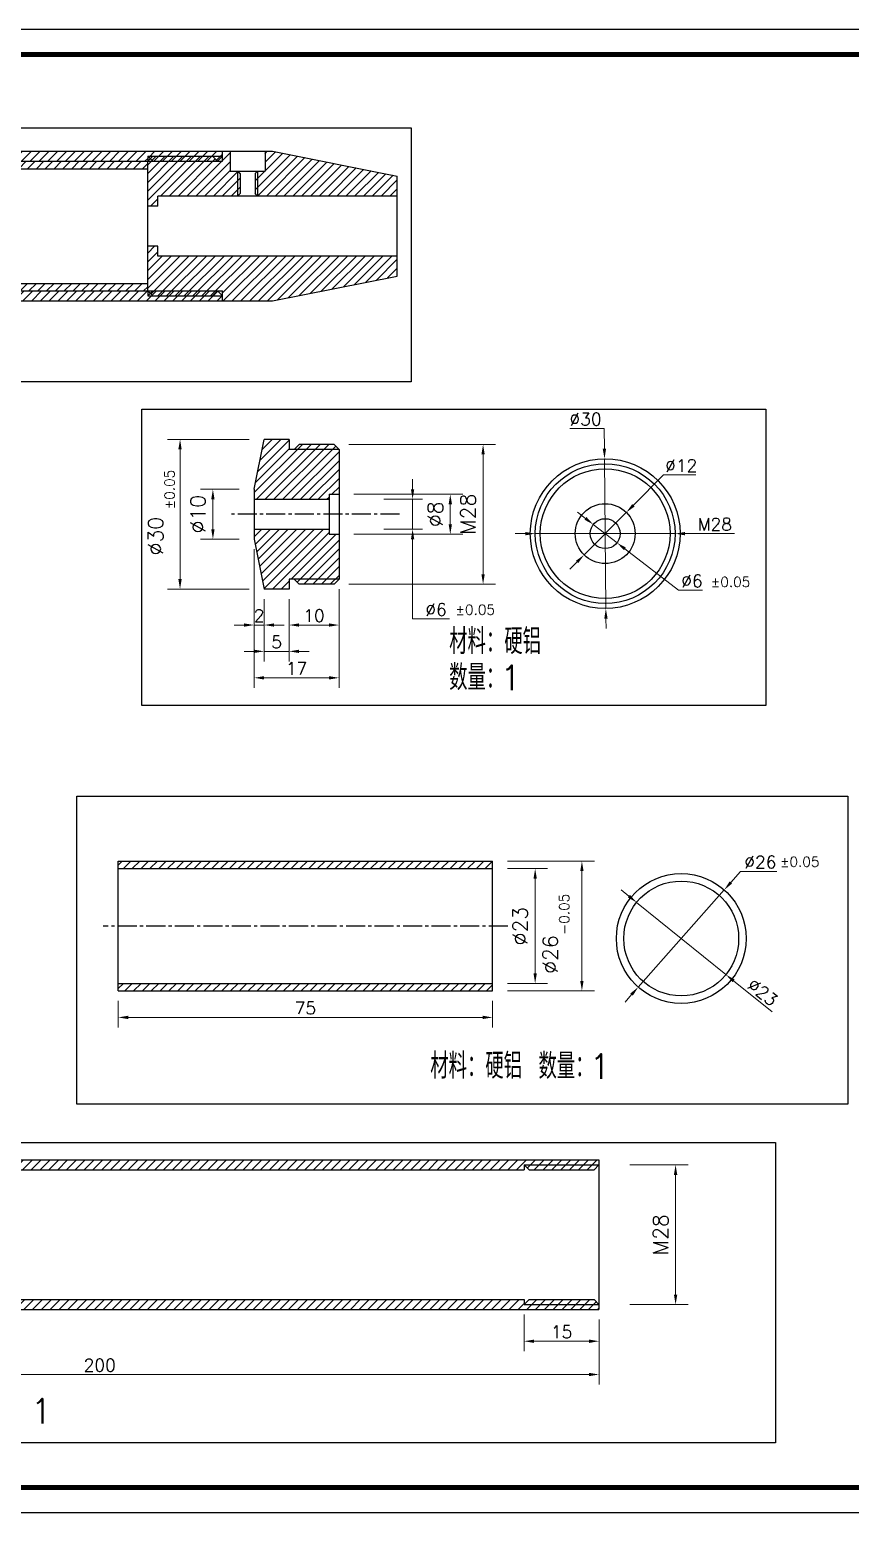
# Model space of a CAD drawing. Header units: millimetres. Extents: x 6728 to 8819, y -1283 to 914.
# Drawn here: x 7664.4 to 7828.8, y -505.6 to -208.6 of the extents above; entities that cross this region are included whole.
import ezdxf

# ---------------------------------------------------------------- set-up
doc = ezdxf.new("R2010")
doc.units = ezdxf.units.MM
doc.header["$LTSCALE"] = 1000
doc.linetypes.add('CENTER2', pattern=[28.575, 19.05, -3.175, 3.175, -3.175])
doc.linetypes.add('DASHDOTX3', pattern=[508, 254, -127, 0, -127])
for name, color, linetype in [('PUB_TEXT', 7, 'Continuous'), ('PUB_TITLE', 7, 'Continuous'), ('中线', 1, 'DASHDOTX3')]:
    doc.layers.add(name, color=color, linetype=linetype)
doc.styles.get("Standard").update_dxf_attribs({"font": 'txt.shx', "bigfont": 'gbcbig.shx'})
doc.styles.add('样式 1', font='txt.shx', dxfattribs={"height": 5.5, "bigfont": 'gbcbig.shx'})
doc.dimstyles.new('DIMN1', dxfattribs={"dimscale": 0.01, "dimtxt": 300, "dimasz": 200, "dimexe": 250, "dimexo": 300, "dimgap": 150, "dimtad": 1, "dimtoh": 1, "dimdsep": 46, "dimtxsty": 'Standard', "dimcen": 2.5, "dimclrd": 256, "dimclre": 256, "dimazin": 0, "dimtfac": 1, "dimtix": 1, "dimtmove": 1, "dimatfit": 0, "dimfxl": 0, "dimtolj": 1, "dimlwd": 9, "dimlwe": 9, "dimarcsym": 0})
doc.dimstyles.new('ISO-25', dxfattribs={"dimtxt": 2.5, "dimasz": 2, "dimexe": 2, "dimexo": 2, "dimtad": 1, "dimtoh": 1, "dimdsep": 46, "dimtxsty": 'Standard', "dimcen": 2.5, "dimclrd": 256, "dimclre": 256, "dimazin": 0, "dimtfac": 1, "dimtix": 1, "dimtmove": 1, "dimatfit": 0, "dimfxl": 0, "dimtolj": 1, "dimlwd": 9, "dimlwe": 9, "dimarcsym": 0})

# ---------------------------------------------------------------- blocks, each defined once
blk = doc.blocks.new('*D686')
at = {"lineweight": 9}
for p, q in [((7784.61, -435.99), (7796.26, -435.99)), ((7793.76, -461.99), (7793.76, -437.99)), ((7784.61, -463.99), (7796.26, -463.99))]:
    blk.add_line(p, q, dxfattribs=at)
for points in [[(7793.43, -437.99), (7794.1, -437.99), (7793.76, -435.99)], [(7793.43, -461.99), (7794.1, -461.99), (7793.76, -463.99)]]:
    blk.add_solid(points)
at = {"layer": 'Defpoints', "color": 0}
for p in [(7781.61, -435.99), (7793.76, -435.99), (7781.61, -463.99)]:
    blk.add_point(p, dxfattribs=at)
at = {"color": 0, "insert": (7790.76, -449.99), "char_height": 3, "attachment_point": 5, "rotation": 90}
blk.add_mtext('\\A1;M28', dxfattribs=at)
blk = doc.blocks.new('*D711')
at = {"lineweight": 9}
for p, q in [((7706.34, -300.67), (7698.58, -300.67)), ((7701.08, -308.67), (7701.08, -302.67)), ((7706.34, -310.67), (7698.58, -310.67))]:
    blk.add_line(p, q, dxfattribs=at)
for points in [[(7700.75, -302.67), (7701.41, -302.67), (7701.08, -300.67)], [(7700.75, -308.67), (7701.41, -308.67), (7701.08, -310.67)]]:
    blk.add_solid(points)
at = {"layer": 'Defpoints', "color": 0}
for p in [(7701.08, -300.67), (7709.34, -300.67), (7709.34, -310.67)]:
    blk.add_point(p, dxfattribs=at)
at = {"color": 0, "insert": (7698.08, -305.67), "char_height": 3, "attachment_point": 5, "rotation": 90}
blk.add_mtext('\\A1;%%c10', dxfattribs=at)
blk = doc.blocks.new('*D712')
at = {"lineweight": 9}
for p, q in [((7708.34, -290.67), (7692, -290.67)), ((7694.5, -318.67), (7694.5, -292.67)), ((7708.34, -320.67), (7692, -320.67))]:
    blk.add_line(p, q, dxfattribs=at)
for points in [[(7694.16, -292.67), (7694.83, -292.67), (7694.5, -290.67)], [(7694.16, -318.67), (7694.83, -318.67), (7694.5, -320.67)]]:
    blk.add_solid(points)
at = {"layer": 'Defpoints', "color": 0}
for p in [(7694.5, -290.67), (7711.34, -290.67), (7711.34, -320.67)]:
    blk.add_point(p, dxfattribs=at)
at = {"color": 0, "insert": (7689.62, -310.04), "char_height": 3, "attachment_point": 5, "rotation": 90}
blk.add_mtext('\\A1;%%c30', dxfattribs=at)
blk = doc.blocks.new('*D713')
at = {"lineweight": 9}
for p, q in [((7728.34, -291.67), (7757.7, -291.67)), ((7755.2, -317.67), (7755.2, -293.67)), ((7728.34, -319.67), (7757.7, -319.67))]:
    blk.add_line(p, q, dxfattribs=at)
for points in [[(7754.87, -293.67), (7755.53, -293.67), (7755.2, -291.67)], [(7754.87, -317.67), (7755.53, -317.67), (7755.2, -319.67)]]:
    blk.add_solid(points)
at = {"layer": 'Defpoints', "color": 0}
for p in [(7725.34, -291.67), (7755.2, -291.67), (7725.34, -319.67)]:
    blk.add_point(p, dxfattribs=at)
at = {"color": 0, "insert": (7752.2, -305.67), "char_height": 3, "attachment_point": 5, "rotation": 90}
blk.add_mtext('\\A1;M28', dxfattribs=at)
blk = doc.blocks.new('*D714')
at = {"lineweight": 9}
for p, q in [((7760.11, -376.65), (7768.13, -376.65)), ((7765.63, -397.65), (7765.63, -378.65)), ((7760.11, -399.65), (7768.13, -399.65))]:
    blk.add_line(p, q, dxfattribs=at)
for points in [[(7765.3, -378.65), (7765.96, -378.65), (7765.63, -376.65)], [(7765.3, -397.65), (7765.96, -397.65), (7765.63, -399.65)]]:
    blk.add_solid(points)
at = {"layer": 'Defpoints', "color": 0}
for p in [(7757.11, -376.65), (7765.63, -376.65), (7757.11, -399.65)]:
    blk.add_point(p, dxfattribs=at)
at = {"color": 0, "insert": (7762.63, -388.15), "char_height": 3, "attachment_point": 5, "rotation": 90}
blk.add_mtext('\\A1;%%c23', dxfattribs=at)
blk = doc.blocks.new('*D715')
at = {"lineweight": 9}
for p, q in [((7760.11, -375.15), (7777.5, -375.15)), ((7775, -399.15), (7775, -377.15)), ((7760.11, -401.15), (7777.5, -401.15))]:
    blk.add_line(p, q, dxfattribs=at)
for points in [[(7774.66, -377.15), (7775.33, -377.15), (7775, -375.15)], [(7774.66, -399.15), (7775.33, -399.15), (7775, -401.15)]]:
    blk.add_solid(points)
at = {"layer": 'Defpoints', "color": 0}
for p in [(7757.11, -375.15), (7775, -375.15), (7757.11, -401.15)]:
    blk.add_point(p, dxfattribs=at)
at = {"color": 0, "insert": (7768.68, -393.86), "char_height": 3, "attachment_point": 5, "rotation": 90}
blk.add_mtext('\\A1;%%c26', dxfattribs=at)
blk = doc.blocks.new('*D720')
at = {"lineweight": 9}
for p, q in [((7729.34, -301.67), (7751.13, -301.67)), ((7748.63, -307.67), (7748.63, -303.67)), ((7729.34, -309.67), (7751.13, -309.67))]:
    blk.add_line(p, q, dxfattribs=at)
for points in [[(7748.3, -303.67), (7748.97, -303.67), (7748.63, -301.67)], [(7748.3, -307.67), (7748.97, -307.67), (7748.63, -309.67)]]:
    blk.add_solid(points)
at = {"layer": 'Defpoints', "color": 0}
for p in [(7726.34, -301.67), (7748.63, -301.67), (7726.34, -309.67)]:
    blk.add_point(p, dxfattribs=at)
at = {"color": 0, "insert": (7745.63, -305.67), "char_height": 3, "attachment_point": 5, "rotation": 90}
blk.add_mtext('\\A1;%%c8', dxfattribs=at)
blk = doc.blocks.new('*D67')
at = {"lineweight": 9}
for p, q in [((7709.34, -312.67), (7709.34, -329.86)), ((7711.34, -322.67), (7711.34, -329.86)), ((7707.34, -327.86), (7705.34, -327.86)), ((7709.34, -327.86), (7711.34, -327.86)), ((7713.34, -327.86), (7715.34, -327.86))]:
    blk.add_line(p, q, dxfattribs=at)
for points in [[(7707.34, -327.53), (7707.34, -328.19), (7709.34, -327.86)], [(7713.34, -327.53), (7713.34, -328.19), (7711.34, -327.86)]]:
    blk.add_solid(points)
at = {"layer": 'Defpoints', "color": 0}
for p in [(7709.34, -310.67), (7711.34, -320.67), (7711.34, -327.86)]:
    blk.add_point(p, dxfattribs=at)
at = {"color": 0, "insert": (7710.34, -325.98), "char_height": 2.5, "attachment_point": 5}
blk.add_mtext('\\A1;2', dxfattribs=at)
blk = doc.blocks.new('*D68')
at = {"lineweight": 9}
for p, q in [((7711.34, -322.67), (7711.34, -335.13)), ((7716.34, -322.67), (7716.34, -335.13)), ((7709.34, -333.13), (7707.34, -333.13)), ((7711.34, -333.13), (7716.34, -333.13)), ((7718.34, -333.13), (7720.34, -333.13))]:
    blk.add_line(p, q, dxfattribs=at)
for points in [[(7709.34, -332.8), (7709.34, -333.46), (7711.34, -333.13)], [(7718.34, -332.8), (7718.34, -333.46), (7716.34, -333.13)]]:
    blk.add_solid(points)
at = {"layer": 'Defpoints', "color": 0}
for p in [(7711.34, -320.67), (7716.34, -320.67), (7716.34, -333.13)]:
    blk.add_point(p, dxfattribs=at)
at = {"color": 0, "insert": (7713.84, -331.25), "char_height": 2.5, "attachment_point": 5}
blk.add_mtext('\\A1;5', dxfattribs=at)
blk = doc.blocks.new('*D69')
at = {"lineweight": 9}
for p, q in [((7726.34, -320.67), (7726.34, -329.86)), ((7716.34, -322.67), (7716.34, -329.86)), ((7718.34, -327.86), (7724.34, -327.86))]:
    blk.add_line(p, q, dxfattribs=at)
for points in [[(7718.34, -327.53), (7718.34, -328.19), (7716.34, -327.86)], [(7724.34, -327.53), (7724.34, -328.19), (7726.34, -327.86)]]:
    blk.add_solid(points)
at = {"layer": 'Defpoints', "color": 0}
for p in [(7716.34, -320.67), (7726.34, -318.67), (7726.34, -327.86)]:
    blk.add_point(p, dxfattribs=at)
at = {"color": 0, "insert": (7721.34, -325.98), "char_height": 2.5, "attachment_point": 5}
blk.add_mtext('\\A1;10', dxfattribs=at)
blk = doc.blocks.new('*D70')
at = {"lineweight": 9}
for p, q in [((7726.34, -320.67), (7726.34, -340.43)), ((7709.34, -322.67), (7709.34, -340.43)), ((7711.34, -338.43), (7724.34, -338.43))]:
    blk.add_line(p, q, dxfattribs=at)
for points in [[(7711.34, -338.1), (7711.34, -338.77), (7709.34, -338.43)], [(7724.34, -338.1), (7724.34, -338.77), (7726.34, -338.43)]]:
    blk.add_solid(points)
at = {"layer": 'Defpoints', "color": 0}
for p in [(7709.34, -320.67), (7726.34, -318.67), (7726.34, -338.43)]:
    blk.add_point(p, dxfattribs=at)
at = {"color": 0, "insert": (7717.84, -336.56), "char_height": 2.5, "attachment_point": 5}
blk.add_mtext('\\A1;17', dxfattribs=at)
blk = doc.blocks.new('*D71')
at = {"lineweight": 9}
for p, q in [((7741.08, -300.67), (7741.08, -298.67)), ((7735.34, -302.67), (7743.08, -302.67)), ((7741.08, -308.67), (7741.08, -302.67)), ((7735.34, -308.67), (7743.08, -308.67)), ((7741.08, -310.67), (7741.08, -312.67)), ((7741.08, -326.64), (7741.08, -312.67)), ((7748.5, -326.64), (7741.08, -326.64))]:
    blk.add_line(p, q, dxfattribs=at)
for points in [[(7740.75, -300.67), (7741.41, -300.67), (7741.08, -302.67)], [(7740.75, -310.67), (7741.41, -310.67), (7741.08, -308.67)]]:
    blk.add_solid(points)
at = {"layer": 'Defpoints', "color": 0}
for p in [(7733.34, -302.67), (7741.08, -302.67), (7733.34, -308.67)]:
    blk.add_point(p, dxfattribs=at)
at = {"color": 0, "insert": (7745.79, -324.77), "char_height": 2.5, "attachment_point": 5}
blk.add_mtext('\\A1;%%c6', dxfattribs=at)
blk = doc.blocks.new('*D77')
at = {"lineweight": 9}
for p, q in [((7775.7, -306.5), (7774.12, -305.27)), ((7777.28, -307.72), (7782.03, -311.39)), ((7794.33, -320.89), (7783.61, -312.61)), ((7799.13, -320.89), (7794.33, -320.89))]:
    blk.add_line(p, q, dxfattribs=at)
for points in [[(7775.91, -306.23), (7775.5, -306.76), (7777.28, -307.72)], [(7783.82, -312.35), (7783.41, -312.87), (7782.03, -311.39)]]:
    blk.add_solid(points)
at = {"layer": 'Defpoints', "color": 0}
for p in [(7777.28, -307.72), (7782.03, -311.39)]:
    blk.add_point(p, dxfattribs=at)
at = {"color": 0, "insert": (7797.04, -319.02), "char_height": 2.5, "attachment_point": 5}
blk.add_mtext('\\A1;∅6', dxfattribs=at)
blk = doc.blocks.new('*D72')
at = {"lineweight": 9}
for p, q in [((7578.42, -466.99), (7578.42, -479.98)), ((7778.42, -466.99), (7778.42, -479.98)), ((7580.42, -477.98), (7776.42, -477.98))]:
    blk.add_line(p, q, dxfattribs=at)
for points in [[(7580.42, -477.65), (7580.42, -478.32), (7578.42, -477.98)], [(7776.42, -477.65), (7776.42, -478.32), (7778.42, -477.98)]]:
    blk.add_solid(points)
at = {"layer": 'Defpoints', "color": 0}
for p in [(7578.42, -464.99), (7778.42, -464.99), (7778.42, -477.98)]:
    blk.add_point(p, dxfattribs=at)
at = {"color": 0, "insert": (7678.42, -476.11), "char_height": 2.5, "attachment_point": 5}
blk.add_mtext('\\A1;200', dxfattribs=at)
blk = doc.blocks.new('*D73')
at = {"lineweight": 9}
for p, q in [((7763.42, -465.99), (7763.42, -473.32)), ((7778.42, -466.99), (7778.42, -473.32)), ((7776.42, -471.32), (7765.42, -471.32))]:
    blk.add_line(p, q, dxfattribs=at)
for points in [[(7765.42, -470.99), (7765.42, -471.66), (7763.42, -471.32)], [(7776.42, -470.99), (7776.42, -471.66), (7778.42, -471.32)]]:
    blk.add_solid(points)
at = {"layer": 'Defpoints', "color": 0}
for p in [(7763.42, -463.99), (7778.42, -464.99), (7763.42, -471.32)]:
    blk.add_point(p, dxfattribs=at)
at = {"color": 0, "insert": (7770.92, -469.45), "char_height": 2.5, "attachment_point": 5}
blk.add_mtext('\\A1;15', dxfattribs=at)
blk = doc.blocks.new('*D75')
at = {"lineweight": 9}
for p, q in [((7682.11, -403.15), (7682.11, -408.46)), ((7757.11, -403.15), (7757.11, -408.46)), ((7684.11, -406.46), (7755.11, -406.46))]:
    blk.add_line(p, q, dxfattribs=at)
for points in [[(7684.11, -406.12), (7684.11, -406.79), (7682.11, -406.46)], [(7755.11, -406.12), (7755.11, -406.79), (7757.11, -406.46)]]:
    blk.add_solid(points)
at = {"layer": 'Defpoints', "color": 0}
for p in [(7682.11, -401.15), (7757.11, -401.15), (7757.11, -406.46)]:
    blk.add_point(p, dxfattribs=at)
at = {"color": 0, "insert": (7719.61, -404.58), "char_height": 2.5, "attachment_point": 5}
blk.add_mtext('\\A1;75', dxfattribs=at)
blk = doc.blocks.new('*D78')
at = {"lineweight": 9}
for p, q in [((7784.4, -382.16), (7782.84, -380.9)), ((7785.95, -383.42), (7803.83, -397.88)), ((7813.1, -405.37), (7805.39, -399.14))]:
    blk.add_line(p, q, dxfattribs=at)
for points in [[(7784.61, -381.9), (7784.19, -382.42), (7785.95, -383.42)], [(7805.6, -398.88), (7805.18, -399.4), (7803.83, -397.88)]]:
    blk.add_solid(points)
at = {"layer": 'Defpoints', "color": 0}
for p in [(7785.95, -383.42), (7803.83, -397.88)]:
    blk.add_point(p, dxfattribs=at)
at = {"color": 0, "insert": (7811.2, -401.43), "char_height": 2.5, "attachment_point": 5, "rotation": 321.0334}
blk.add_mtext('\\A1;∅23', dxfattribs=at)
blk = doc.blocks.new('*D79')
at = {"lineweight": 9}
for p, q in [((7806.78, -377.22), (7804.84, -379.42)), ((7814.07, -377.22), (7806.78, -377.22)), ((7786.28, -400.38), (7803.51, -380.91)), ((7784.95, -401.88), (7783.63, -403.38))]:
    blk.add_line(p, q, dxfattribs=at)
for points in [[(7804.59, -379.2), (7805.08, -379.64), (7803.51, -380.91)], [(7784.7, -401.66), (7785.2, -402.1), (7786.28, -400.38)]]:
    blk.add_solid(points)
at = {"layer": 'Defpoints', "color": 0}
for p in [(7803.51, -380.91), (7786.28, -400.38)]:
    blk.add_point(p, dxfattribs=at)
at = {"color": 0, "insert": (7810.74, -375.34), "char_height": 2.5, "attachment_point": 5}
blk.add_mtext('\\A1;∅26', dxfattribs=at)
blk = doc.blocks.new('*D82')
at = {"lineweight": 9}
for p, q in [((7791.35, -297.8), (7785.3, -303.88)), ((7797.81, -297.8), (7791.35, -297.8)), ((7775.43, -313.81), (7783.89, -305.3)), ((7774.02, -315.22), (7772.6, -316.64))]:
    blk.add_line(p, q, dxfattribs=at)
for points in [[(7785.07, -303.65), (7785.54, -304.12), (7783.89, -305.3)], [(7773.78, -314.99), (7774.25, -315.46), (7775.43, -313.81)]]:
    blk.add_solid(points)
at = {"layer": 'Defpoints', "color": 0}
for p in [(7783.89, -305.3), (7775.43, -313.81)]:
    blk.add_point(p, dxfattribs=at)
at = {"color": 0, "insert": (7794.89, -295.93), "char_height": 2.5, "attachment_point": 5}
blk.add_mtext('\\A1;∅12', dxfattribs=at)
blk = doc.blocks.new('*D83')
at = {"lineweight": 9}
for p, q in [((7763.66, -309.55), (7761.66, -309.55)), ((7765.66, -309.55), (7793.66, -309.55)), ((7805.57, -309.55), (7795.66, -309.55))]:
    blk.add_line(p, q, dxfattribs=at)
for points in [[(7763.66, -309.22), (7763.66, -309.89), (7765.66, -309.55)], [(7795.66, -309.22), (7795.66, -309.89), (7793.66, -309.55)]]:
    blk.add_solid(points)
at = {"layer": 'Defpoints', "color": 0}
for p in [(7765.66, -309.55), (7793.66, -309.55)]:
    blk.add_point(p, dxfattribs=at)
at = {"color": 0, "insert": (7801.62, -307.68), "char_height": 2.5, "attachment_point": 5}
blk.add_mtext('\\A1;M28', dxfattribs=at)
blk = doc.blocks.new('*D84')
at = {"lineweight": 9}
for p, q in [((7772.59, -288.49), (7779.47, -288.49)), ((7779.47, -288.49), (7779.51, -292.55)), ((7779.79, -324.55), (7779.52, -294.55)), ((7779.81, -326.55), (7779.83, -328.55))]:
    blk.add_line(p, q, dxfattribs=at)
for points in [[(7779.84, -292.55), (7779.17, -292.56), (7779.52, -294.55)], [(7780.14, -326.55), (7779.48, -326.56), (7779.79, -324.55)]]:
    blk.add_solid(points)
at = {"layer": 'Defpoints', "color": 0}
for p in [(7779.52, -294.55), (7779.79, -324.55)]:
    blk.add_point(p, dxfattribs=at)
at = {"color": 0, "insert": (7775.72, -286.62), "char_height": 2.5, "attachment_point": 5}
blk.add_mtext('\\A1;∅30', dxfattribs=at)
blk = doc.blocks.new('外壳')
h = blk.add_hatch()
h.set_pattern_fill('ANSI31', color=256, scale=10, style=0)
h.set_pattern_definition([(45, (0, 0), (-0.88388348, 0.88388348), [])])
h.paths.add_polyline_path([(8110.7, -436.99), (8110.7, -435.99), (8125.7, -435.99), (8125.7, -434.99), (7925.7, -434.99), (7925.7, -435.99), (7935.7, -435.99), (7935.7, -436.99), (7955.7, -436.99)])
h.paths.add_polyline_path([(7935.7, -462.99), (7935.7, -463.99), (7925.7, -463.99), (7925.7, -464.99), (8125.7, -464.99), (8125.7, -463.99), (8110.7, -463.99), (8110.7, -462.99)])
h.paths.add_polyline_path([(7935.7, -463.99), (7934.7, -462.99), (7926.7, -462.99), (7925.7, -463.99)], flags=17)
h.paths.add_polyline_path([(7934.7, -436.99), (7935.7, -435.99), (7925.7, -435.99), (7926.7, -436.99)])
h.paths.add_polyline_path([(8110.7, -435.99), (8111.7, -436.99), (8124.7, -436.99), (8125.7, -435.99)])
h.paths.add_polyline_path([(8125.7, -463.99), (8124.7, -462.99), (8111.7, -462.99), (8110.7, -463.99)], flags=17)
for p, q in [((7925.7, -434.99), (8125.7, -434.99)), ((7925.7, -434.99), (7925.7, -464.99)), ((7925.7, -435.99), (7926.7, -436.99)), ((7925.7, -435.99), (7935.7, -435.99)), ((7934.7, -435.99), (7926.7, -435.99)), ((7935.7, -435.99), (7934.7, -436.99)), ((7935.7, -435.99), (7935.7, -436.99)), ((8110.7, -435.99), (8111.7, -436.99)), ((8110.7, -435.99), (8125.7, -435.99)), ((8110.7, -435.99), (8110.7, -436.99)), ((8111.7, -435.99), (8124.7, -435.99)), ((8125.7, -435.99), (8124.7, -436.99)), ((8125.7, -434.99), (8125.7, -464.99)), ((7926.7, -436.99), (7934.7, -436.99)), ((7935.7, -436.99), (7955.7, -436.99)), ((7935.7, -436.99), (8110.7, -436.99)), ((8111.7, -436.99), (8124.7, -436.99)), ((7925.7, -463.99), (7926.7, -462.99)), ((7926.7, -462.99), (7934.7, -462.99)), ((7935.7, -463.99), (7934.7, -462.99)), ((7935.7, -462.99), (7955.7, -462.99)), ((7935.7, -462.99), (7935.7, -463.99)), ((7935.7, -462.99), (8110.7, -462.99)), ((8110.7, -462.99), (8110.7, -463.99)), ((8110.7, -463.99), (8111.7, -462.99)), ((8111.7, -462.99), (8124.7, -462.99)), ((8125.7, -463.99), (8124.7, -462.99)), ((7925.7, -463.99), (7935.7, -463.99)), ((7925.7, -464.99), (8125.7, -464.99)), ((7934.7, -463.99), (7926.7, -463.99)), ((8110.7, -463.99), (8125.7, -463.99)), ((8111.7, -463.99), (8124.7, -463.99))]:
    blk.add_line(p, q)
blk = doc.blocks.new('膨胀室')
h = blk.add_hatch()
h.set_pattern_fill('ANSI31', color=256, scale=10, style=0)
h.set_pattern_definition([(45, (-8029.3904, 388.1483), (-0.88388348, 0.88388348), [])])
h.paths.add_polyline_path([(75, 11.5), (75, 13), (0, 13), (0, 11.5)])
h.paths.add_polyline_path([(75, -13), (75, -11.5), (0, -11.5), (0, -13)])
for p, q in [((0, -13), (0, 13)), ((0, 13), (75, 13)), ((75, -13), (75, 13)), ((0, 11.5), (75, 11.5)), ((0, -11.5), (75, -11.5)), ((0, -13), (75, -13))]:
    blk.add_line(p, q)

msp = doc.modelspace()

# ---------------------------------------------------------------- hatches: boundary and pattern name
h = msp.add_hatch()
h.set_pattern_fill('ANSI31', color=256, scale=10, style=0)
h.set_pattern_definition([(45, (-422.6831, 202.0498), (-0.88388348, 0.88388348), [])])
h.paths.add_polyline_path([(7688.018, -234.944), (7688.018, -233.944), (7703.018, -233.944), (7703.018, -232.944), (7503.018, -232.944), (7503.018, -233.944), (7513.018, -233.944), (7513.018, -234.944), (7533.018, -234.944)])
h.paths.add_polyline_path([(7513.018, -260.944), (7513.018, -261.944), (7503.018, -261.944), (7503.018, -262.944), (7703.018, -262.944), (7703.018, -261.944), (7688.018, -261.944), (7688.018, -260.944)])
h.paths.add_polyline_path([(7513.018, -261.944), (7512.018, -260.944), (7504.018, -260.944), (7503.018, -261.944)], flags=17)
h.paths.add_polyline_path([(7512.018, -234.944), (7513.018, -233.944), (7503.018, -233.944), (7504.018, -234.944)])
h.paths.add_polyline_path([(7688.018, -233.944), (7689.018, -234.944), (7702.018, -234.944), (7703.018, -233.944)])
h.paths.add_polyline_path([(7703.018, -261.944), (7702.018, -260.944), (7689.018, -260.944), (7688.018, -261.944)], flags=17)
h = msp.add_hatch()
h.set_pattern_fill('ANSI31', color=256, scale=10, style=0)
h.set_pattern_definition([(45, (-350.915, 136.442), (-0.88388348, 0.88388348), [])])
h.paths.add_polyline_path([(7738.019, -241.944), (7738.019, -237.944), (7713.018, -232.944), (7711.518, -232.944), (7711.518, -236.944), (7710.018, -236.944), (7710.018, -241.944)])
h.paths.add_polyline_path([(7706.018, -241.944), (7706.018, -236.944), (7704.518, -236.944), (7704.518, -232.944), (7703.018, -232.944), (7703.018, -234.944), (7688.018, -234.944), (7688.018, -243.944), (7690.018, -243.944), (7690.018, -241.944)])
h.paths.add_polyline_path([(7703.018, -260.944), (7703.018, -262.944), (7713.018, -262.944), (7738.019, -257.944), (7738.019, -253.944), (7690.018, -253.944), (7690.018, -251.944), (7688.018, -251.944), (7688.018, -260.944)])
h.paths.add_polyline_path([(7688.018, -260.944), (7689.018, -261.944), (7701.018, -261.944), (7702.018, -260.944)])
h.paths.add_polyline_path([(7689.018, -233.944), (7688.018, -234.944), (7702.018, -234.944), (7701.018, -233.944)], flags=17)
h.paths.add_polyline_path([(7706.518, -237.444), (7706.018, -236.944), (7706.018, -241.944), (7706.518, -241.444)])
h.paths.add_polyline_path([(7710.018, -236.944), (7709.518, -237.444), (7709.518, -241.444), (7710.018, -241.944)])
h = msp.add_hatch()
h.set_pattern_fill('ANSI31', color=256, scale=10, style=0)
h.set_pattern_definition([(45, (-416.3726, 140.2042), (-0.88388348, 0.88388348), [])])
h.paths.add_polyline_path([(7688.018, -236.444), (7688.018, -234.944), (7613.018, -234.944), (7613.018, -236.444)])
h.paths.add_polyline_path([(7688.018, -260.944), (7688.018, -259.444), (7613.018, -259.444), (7613.018, -260.944)])
h = msp.add_hatch()
h.set_pattern_fill('ANSI31', color=256, scale=10, style=0)
h.set_pattern_definition([(45, (-938.8305, -57.6451), (-0.88388348, 0.88388348), [])])
h.paths.add_polyline_path([(7725.345, -291.668), (7718.345, -291.668), (7717.345, -292.668), (7726.345, -292.668)], flags=17)
h.paths.add_polyline_path([(7726.345, -292.668), (7716.345, -292.668), (7716.345, -290.668), (7711.345, -290.668), (7709.345, -300.668), (7709.345, -302.668), (7724.345, -302.668), (7724.345, -301.668), (7726.345, -301.668)])
h.paths.add_polyline_path([(7726.345, -309.668), (7724.345, -309.668), (7724.345, -308.668), (7709.345, -308.668), (7709.345, -310.668), (7711.345, -320.668), (7716.345, -320.668), (7716.345, -318.668), (7726.345, -318.668)])
h.paths.add_polyline_path([(7726.345, -318.668), (7717.345, -318.668), (7718.345, -319.668), (7725.345, -319.668)], flags=17)

# ---------------------------------------------------------------- linework, layer by layer
for p, q in [((7503.018, -232.944), (7703.018, -232.944)), ((7688.018, -234.944), (7689.018, -233.944)), ((7688.018, -233.944), (7688.018, -234.944)), ((7688.018, -233.944), (7703.018, -233.944)), ((7688.018, -233.944), (7689.018, -234.944)), ((7689.018, -233.944), (7701.018, -233.944)), ((7689.018, -233.944), (7702.018, -233.944)), ((7689.018, -233.944), (7701.018, -233.944)), ((7702.018, -234.944), (7701.018, -233.944)), ((7702.018, -234.944), (7701.018, -233.944)), ((7703.018, -233.944), (7702.018, -234.944)), ((7703.018, -234.944), (7703.018, -232.944)), ((7703.018, -232.944), (7713.018, -232.944)), ((7704.518, -232.944), (7704.518, -236.944)), ((7711.518, -232.944), (7711.518, -236.944)), ((7713.018, -232.944), (7738.019, -237.944)), ((7513.018, -234.944), (7688.018, -234.944)), ((7613.018, -234.944), (7688.018, -234.944)), ((7613.018, -236.444), (7688.018, -236.444)), ((7688.018, -260.944), (7688.018, -234.944)), ((7688.018, -234.944), (7703.018, -234.944)), ((7689.018, -234.944), (7702.018, -234.944)), ((7704.518, -236.944), (7711.518, -236.944)), ((7706.018, -236.944), (7706.518, -237.444)), ((7706.018, -236.944), (7706.018, -241.944)), ((7706.518, -237.444), (7706.518, -241.444)), ((7710.018, -236.944), (7709.518, -237.444)), ((7709.518, -237.444), (7709.518, -241.444)), ((7710.018, -236.944), (7710.018, -241.944)), ((7738.019, -257.944), (7738.019, -237.944)), ((7690.018, -243.944), (7690.018, -241.944)), ((7738.019, -241.944), (7690.018, -241.944)), ((7706.018, -241.944), (7706.518, -241.444)), ((7710.018, -241.944), (7709.518, -241.444)), ((7690.018, -243.944), (7688.018, -243.944)), ((7690.018, -251.944), (7688.018, -251.944)), ((7690.018, -253.944), (7690.018, -251.944)), ((7738.019, -253.944), (7690.018, -253.944)), ((7713.018, -262.944), (7738.019, -257.944)), ((7513.018, -260.944), (7688.018, -260.944)), ((7613.018, -259.444), (7688.018, -259.444)), ((7613.018, -260.944), (7688.018, -260.944)), ((7688.018, -260.944), (7703.018, -260.944)), ((7688.018, -260.944), (7689.018, -261.944)), ((7688.018, -261.944), (7689.018, -260.944)), ((7688.018, -260.944), (7688.018, -261.944)), ((7689.018, -260.944), (7702.018, -260.944)), ((7702.018, -260.944), (7701.018, -261.944)), ((7702.018, -260.944), (7701.018, -261.944)), ((7703.018, -261.944), (7702.018, -260.944)), ((7703.018, -262.944), (7703.018, -260.944)), ((7503.018, -262.944), (7703.018, -262.944)), ((7688.018, -261.944), (7703.018, -261.944)), ((7689.018, -261.944), (7701.018, -261.944)), ((7689.018, -261.944), (7702.018, -261.944)), ((7689.018, -261.944), (7701.018, -261.944)), ((7703.018, -262.944), (7713.018, -262.944)), ((7709.345, -300.668), (7711.345, -290.668)), ((7716.345, -290.668), (7711.345, -290.668)), ((7716.345, -290.668), (7716.345, -292.668)), ((7726.345, -292.668), (7716.345, -292.668)), ((7717.345, -292.668), (7718.345, -291.668)), ((7725.345, -291.668), (7718.345, -291.668)), ((7726.345, -292.668), (7725.345, -291.668)), ((7726.345, -292.668), (7726.345, -318.668)), ((7709.345, -300.668), (7709.345, -310.668)), ((7709.345, -302.668), (7724.345, -302.668)), ((7724.345, -301.668), (7726.345, -301.668)), ((7724.345, -301.668), (7724.345, -309.668)), ((7709.345, -308.668), (7724.345, -308.668)), ((7709.345, -310.668), (7711.345, -320.668)), ((7724.345, -309.668), (7726.345, -309.668)), ((7716.345, -320.668), (7711.345, -320.668)), ((7726.345, -318.668), (7716.345, -318.668)), ((7716.345, -318.668), (7716.345, -320.668)), ((7717.345, -318.668), (7718.345, -319.668)), ((7725.345, -319.668), (7718.345, -319.668)), ((7726.345, -318.668), (7725.345, -319.668))]:
    msp.add_line(p, q)
for points in [[(7485.8, -228.263), (7740.818, -228.263), (7740.818, -279.125), (7485.8, -279.125)], [(7686.843, -284.602), (7811.804, -284.602), (7811.804, -343.959), (7686.843, -343.959)], [(7673.822, -362.107), (7828.281, -362.107), (7828.281, -423.837), (7673.822, -423.837)], [(7531.299, -431.518), (7813.767, -431.518), (7813.767, -491.644), (7531.299, -491.644)]]:
    msp.add_lwpolyline(points, close=True)
for centre, radius in [((7779.658, -309.554), 15), ((7779.658, -309.554), 14), ((7779.658, -309.554), 13), ((7779.658, -309.554), 6), ((7779.658, -309.554), 3), ((7794.893, -390.648), 13), ((7794.893, -390.648), 11.5)]:
    msp.add_circle(centre, radius)
at = {"layer": 'PUB_TITLE'}
msp.add_lwpolyline([(7458.651, -505.597), (7878.651, -505.597), (7878.651, -208.597), (7458.651, -208.597)], close=True, dxfattribs=at)
at = {"layer": 'PUB_TITLE', "const_width": 1}
msp.add_lwpolyline([(7483.651, -500.597), (7873.651, -500.597), (7873.651, -213.597), (7483.651, -213.597)], close=True, dxfattribs=at)
at = {"layer": '中线', "linetype": 'CENTER2', "ltscale": 0.0002}
for p, q in [((7738.449, -305.668), (7704.332, -305.668)), ((7760.137, -388.148), (7679.11, -388.148))]:
    msp.add_line(p, q, dxfattribs=at)

# ---------------------------------------------------------------- block references
for name, p in [('膨胀室', (7682.108, -388.148)), ('外壳', (-347.282, 0))]:
    msp.add_blockref(name, p)

# ---------------------------------------------------------------- texts
at = {"layer": 'PUB_TEXT', "style": '样式 1'}
for s, p in [('%%p0.05', (7693.391, -304.65)), ('-0.05', (7772.446, -389.921))]:
    msp.add_text(s, height=2, rotation=90, dxfattribs=at).set_placement(p)
for s, height, p in [('%%p0.05', 2, (7800.832, -320.228)), ('%%p0.05', 2, (7749.691, -325.784)), ('材料：硬铝', 5.1064, (7748.412, -333.683)), ('数量：', 5.1064, (7748.412, -340.91)), ('1', 5, (7758.625, -340.91)), ('%%p0.05', 2, (7814.689, -376.286)), ('材料：硬铝', 5.1064, (7744.622, -418.715)), ('数量：', 5.1064, (7766.303, -418.776)), ('1', 5, (7776.516, -418.776)), ('1', 5, (7664.563, -487.824))]:
    msp.add_text(s, height=height, dxfattribs=at).set_placement(p)

# ---------------------------------------------------------------- dimensions: what is measured, and where the dimension line sits
for p1, p2, picture, middle in [((7779.792, -324.553), (7779.524, -294.555), '*D84', (7779.47, -288.491)), ((7775.426, -313.807), (7783.891, -305.301), '*D82', (7791.351, -297.805)), ((7777.284, -307.72), (7782.032, -311.388), '*D77', (7794.334, -320.893)), ((7786.277, -400.383), (7803.509, -380.914), '*D79', (7806.779, -377.219))]:
    dim = msp.add_diameter_dim_2p(p1=p1, p2=p2, dimstyle='ISO-25')
    dim.commit()
    dim.dimension.update_dxf_attribs({"geometry": picture, "text_midpoint": middle, "dimtype": 131})
for base, p1, p2, text, dimstyle, picture, middle, dimtype in [((7694.495, -290.668), (7711.345, -320.668), (7711.345, -290.668), '%%c30', 'DIMN1', '*D712', (7692.62, -310.039), 129), ((7741.08, -302.668), (7733.345, -308.668), (7733.345, -302.668), '%%c6', 'ISO-25', '*D71', (7742.182, -326.643), 128), ((7774.995, -375.148), (7757.108, -401.148), (7757.108, -375.148), '%%c26', 'DIMN1', '*D715', (7771.684, -393.865), 129)]:
    dim = msp.add_linear_dim(base=base, p1=p1, p2=p2, angle=90, text=text, dimstyle=dimstyle)
    dim.commit()
    dim.dimension.update_dxf_attribs({"geometry": picture, "text_midpoint": middle, "dimtype": dimtype})
for p1, p2, distance, text, picture, middle in [((7725.345, -319.668), (7725.345, -291.668), -29.854, 'M28', '*D713', (7752.199, -305.668)), ((7709.345, -310.668), (7709.345, -300.668), 8.264, '%%c10', '*D711', (7698.081, -305.668)), ((7726.345, -309.668), (7726.345, -301.668), -22.288, '%%c8', '*D720', (7745.633, -305.668)), ((7757.108, -399.648), (7757.108, -376.648), -8.521, '%%c23', '*D714', (7762.63, -388.148)), ((7781.606, -463.994), (7781.606, -435.994), -12.159, 'M28', '*D686', (7790.765, -449.994))]:
    dim = msp.add_aligned_dim(p1=p1, p2=p2, distance=distance, text=text, dimstyle='DIMN1')
    dim.commit()
    dim.dimension.update_dxf_attribs({"geometry": picture, "text_midpoint": middle})
dim = msp.add_diameter_dim_2p(p1=(7765.658, -309.554), p2=(7793.658, -309.554), text='M28', dimstyle='ISO-25')
dim.commit()
dim.dimension.update_dxf_attribs({"geometry": '*D83', "text_midpoint": (7801.617, -307.679)})
for base, p1, p2, picture, middle in [((7711.345, -327.86), (7709.345, -310.668), (7711.345, -320.668), '*D67', (7710.345, -325.985)), ((7716.345, -333.129), (7711.345, -320.668), (7716.345, -320.668), '*D68', (7713.845, -331.254)), ((7726.345, -338.434), (7709.345, -320.668), (7726.345, -318.668), '*D70', (7717.845, -336.559)), ((7726.345, -327.86), (7716.345, -320.668), (7726.345, -318.668), '*D69', (7721.345, -325.985)), ((7757.108, -406.458), (7682.108, -401.148), (7757.108, -401.148), '*D75', (7719.608, -404.583)), ((7778.419, -477.983), (7578.419, -464.994), (7778.419, -464.994), '*D72', (7678.419, -476.108))]:
    dim = msp.add_linear_dim(base=base, p1=p1, p2=p2, dimstyle='ISO-25')
    dim.commit()
    dim.dimension.update_dxf_attribs({"geometry": picture, "text_midpoint": middle})
dim = msp.add_diameter_dim_2p(p1=(7785.952, -383.416), p2=(7803.835, -397.88), dimstyle='ISO-25')
dim.commit()
dim.dimension.update_dxf_attribs({"geometry": '*D78', "text_midpoint": (7811.201, -401.427)})
dim = msp.add_linear_dim(base=(7763.419, -471.324), p1=(7778.419, -464.994), p2=(7763.419, -463.994), angle=180, dimstyle='ISO-25')
dim.commit()
dim.dimension.update_dxf_attribs({"geometry": '*D73', "text_midpoint": (7770.919, -469.449)})

doc.saveas('drawing.dxf')
